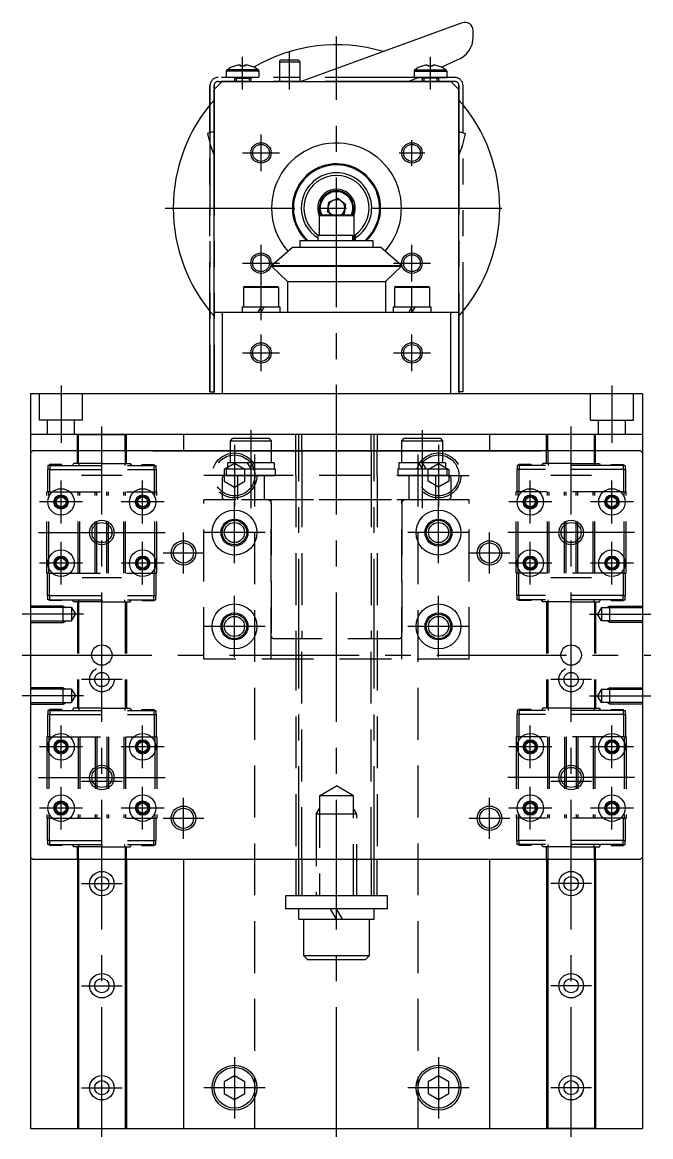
# Model space of a CAD drawing. Extents: x -165 to 344, y -413 to 67.
# Drawn here: x 189.8 to 343.8, y -397.5 to -124.5 of the extents above; entities that cross this region are included whole.
import ezdxf

# ---------------------------------------------------------------- set-up
doc = ezdxf.new("R2010")
doc.units = 0
for name, pattern in [('CENTER', [50.8, 31.75, -6.35, 6.35, -6.35]), ('DASHED', [19.05, 12.7, -6.35]), ('PHANTOM', [63.5, 31.75, -6.35, 6.35, -6.35, 6.35, -6.35])]:
    doc.linetypes.add(name, pattern=pattern)
doc.layers.get('0').update_dxf_attribs({"linetype": 'CONTINUOUS'})
doc.layers.add('CENTER', color=1, linetype='CENTER')

msp = doc.modelspace()

# ---------------------------------------------------------------- linework, layer by layer
at = {"color": 7, "linetype": 'CONTINUOUS'}
for p, q in [((297.57, -124.62), (258.06, -139)), ((300.25, -128.08), (300.25, -126.5)), ((253.25, -133.7), (257.25, -133.7)), ((292.5, -135.51), (296.3, -133.72)), ((247.75, -136.45), (239.75, -136.45)), ((239.75, -136.45), (239.75, -137.99)), ((247.6, -136.16), (239.9, -136.16)), ((241.76, -135.21), (241.77, -135.23)), ((243.24, -134.98), (242.88, -134.98)), ((243.24, -135.23), (243.24, -134.98)), ((244.62, -134.98), (244.27, -134.98)), ((244.27, -134.98), (244.27, -135.23)), ((245.74, -135.23), (245.74, -135.21)), ((247.75, -136.45), (247.75, -137.97)), ((252.75, -134.2), (252.75, -139)), ((252.75, -134.2), (257.75, -134.2)), ((257.75, -134.2), (257.75, -138)), ((285.75, -136.45), (293.75, -136.45)), ((285.75, -136.45), (285.75, -138)), ((285.9, -136.16), (293.6, -136.16)), ((287.77, -135.23), (287.76, -135.21)), ((288.88, -134.98), (289.24, -134.98)), ((289.24, -134.98), (289.24, -135.23)), ((290.27, -134.98), (290.62, -134.98)), ((290.27, -135.23), (290.27, -134.98)), ((291.74, -135.21), (291.74, -135.23)), ((293.75, -136.45), (293.75, -138)), ((238.75, -139), (236.75, -141)), ((238.75, -139), (294.75, -139)), ((247.75, -138), (239.75, -138)), ((241.75, -138.2), (245.75, -138.2)), ((241.75, -138.2), (241.75, -139)), ((245.75, -138.2), (245.75, -139)), ((257.75, -138), (257.75, -139)), ((284.32, -139), (286.79, -138)), ((285.75, -138), (293.75, -138)), ((291.75, -138.2), (287.75, -138.2)), ((287.75, -138.2), (287.75, -139)), ((291.75, -138.2), (291.75, -139)), ((296.75, -141), (294.75, -139)), ((236.75, -195.5), (236.75, -141)), ((296.75, -195.5), (296.75, -141)), ((236.75, -151.27), (235.17, -151.77)), ((296.75, -151.27), (298.33, -151.77)), ((264.57, -170.9), (264.88, -168.56)), ((267.06, -167.66), (264.88, -168.56)), ((268.93, -169.1), (267.06, -167.66)), ((268.93, -169.1), (268.62, -171.44)), ((271, -171.95), (262.5, -171.95)), ((262.5, -171.95), (262.5, -176.7)), ((262.75, -171.7), (270.75, -171.7)), ((265.61, -171.7), (264.57, -170.9)), ((265.51, -171.62), (265.62, -171.7)), ((267.98, -171.7), (268.62, -171.44)), ((271, -171.95), (271, -176.7)), ((270.78, -176.7), (262.15, -176.7)), ((262.15, -176.7), (262.15, -178)), ((270.78, -178), (270.78, -176.7)), ((270.78, -176.7), (271.08, -176.7)), ((271.08, -178), (271.08, -176.7)), ((271.35, -176.7), (271.08, -176.7)), ((271.35, -176.7), (271.35, -178)), ((250.83, -184.07), (255.93, -179.56)), ((255.93, -179.56), (277.57, -179.56)), ((275.75, -178), (257.75, -178)), ((257.75, -178), (257.75, -179.56)), ((275.75, -179.56), (275.75, -178)), ((282.68, -184.07), (277.57, -179.56)), ((250.83, -184.07), (282.68, -184.07)), ((250.83, -184.21), (250.83, -184.07)), ((250.83, -184.21), (282.68, -184.21)), ((250.83, -184.21), (254.75, -188)), ((282.68, -184.21), (278.75, -188)), ((282.68, -184.21), (282.68, -184.07)), ((254.75, -188), (278.75, -188)), ((254.75, -188), (254.75, -195.5)), ((278.75, -188), (278.75, -195.5)), ((252.5, -189.45), (244, -189.45)), ((244, -189.45), (244, -194.2)), ((244.25, -189.2), (252.25, -189.2)), ((252.5, -189.45), (252.5, -194.2)), ((289.5, -189.45), (281, -189.45)), ((281, -189.45), (281, -194.2)), ((281.25, -189.2), (289.25, -189.2)), ((289.5, -189.45), (289.5, -194.2)), ((236.75, -215.5), (236.75, -195.5)), ((236.75, -195.5), (238.75, -195.5)), ((238.75, -195.5), (294.75, -195.5)), ((238.75, -195.5), (238.75, -215.5)), ((243.65, -194.2), (252.85, -194.2)), ((243.65, -194.2), (243.65, -195.5)), ((248.25, -194.2), (247.44, -195.5)), ((249.06, -194.2), (248.25, -195.5)), ((252.85, -194.2), (252.85, -195.5)), ((280.65, -194.2), (289.85, -194.2)), ((280.65, -194.2), (280.65, -195.5)), ((285.25, -194.2), (284.44, -195.5)), ((286.06, -194.2), (285.25, -195.5)), ((289.85, -194.2), (289.85, -195.5)), ((294.75, -215.5), (294.75, -195.5)), ((294.75, -195.5), (296.75, -195.5)), ((296.75, -195.5), (296.75, -215.5)), ((191.75, -215.5), (191.75, -395.5)), ((341.75, -215.5), (191.75, -215.5)), ((294.75, -215.5), (238.75, -215.5)), ((341.75, -215.5), (341.75, -395.5)), ((341.75, -225.5), (191.75, -225.5)), ((203.25, -225.5), (215.25, -225.5)), ((203.25, -229.5), (203.25, -225.5)), ((203.55, -229.5), (203.55, -225.5)), ((214.95, -229.5), (214.95, -225.5)), ((215.25, -229.5), (215.25, -225.5)), ((229.25, -225.5), (229.25, -229.5)), ((240.75, -227), (241.35, -226.4)), ((241.35, -226.4), (250.15, -226.4)), ((250.15, -226.4), (250.75, -227)), ((256.75, -229.5), (256.75, -225.5)), ((258.25, -229.5), (258.25, -225.5)), ((275.25, -229.5), (275.25, -225.5)), ((276.75, -225.5), (276.75, -229.5)), ((282.75, -227), (283.35, -226.4)), ((283.35, -226.4), (292.15, -226.4)), ((292.15, -226.4), (292.75, -227)), ((304.25, -225.5), (304.25, -229.5)), ((330.25, -225.5), (318.25, -225.5)), ((318.25, -229.5), (318.25, -225.5)), ((318.55, -229.5), (318.55, -225.5)), ((329.95, -229.5), (329.95, -225.5)), ((330.25, -229.5), (330.25, -225.5)), ((240.75, -227), (250.75, -227)), ((240.75, -229.5), (240.75, -227)), ((250.75, -227), (250.75, -229.5)), ((282.75, -227), (292.75, -227)), ((282.75, -229.5), (282.75, -227)), ((292.75, -227), (292.75, -229.5)), ((192.25, -229.5), (191.75, -230)), ((192.25, -229.5), (191.75, -230)), ((191.75, -230), (191.75, -329)), ((191.75, -230), (191.75, -329)), ((341.25, -229.5), (192.25, -229.5)), ((341.25, -229.5), (192.25, -229.5)), ((221.75, -229.5), (216.75, -229.5)), ((221.75, -229.5), (311.75, -229.5)), ((311.75, -229.5), (316.75, -229.5)), ((341.25, -229.5), (341.75, -230)), ((341.25, -229.5), (341.75, -230)), ((341.75, -230), (341.75, -329)), ((341.75, -230), (341.75, -329)), ((192.25, -329.5), (191.75, -329)), ((192.25, -329.5), (191.75, -329)), ((192.25, -329.5), (341.25, -329.5)), ((192.25, -329.5), (341.25, -329.5)), ((203.25, -329.5), (203.25, -395.5)), ((203.55, -329.5), (203.55, -395.5)), ((214.95, -329.5), (214.95, -395.5)), ((215.25, -329.5), (215.25, -395.5)), ((221.75, -329.5), (259.75, -329.5)), ((229.25, -329.5), (229.25, -395.5)), ((255.75, -329.5), (277.75, -329.5)), ((256.75, -329.5), (256.75, -338.5)), ((258.25, -329.5), (258.25, -338.5)), ((259.75, -329.5), (273.75, -329.5)), ((273.75, -329.5), (311.75, -329.5)), ((275.25, -329.5), (275.25, -338.5)), ((276.75, -338.5), (276.75, -329.5)), ((304.25, -329.5), (304.25, -395.5)), ((318.25, -329.5), (318.25, -395.5)), ((318.55, -329.5), (318.55, -395.5)), ((329.95, -329.5), (329.95, -395.5)), ((330.25, -329.5), (330.25, -395.5)), ((341.25, -329.5), (341.75, -329)), ((341.25, -329.5), (341.75, -329)), ((279.25, -338.5), (254.25, -338.5)), ((254.25, -338.5), (254.25, -341.7)), ((276.75, -338.5), (256.75, -338.5)), ((279.25, -341.7), (279.25, -338.5)), ((279.25, -341.7), (254.25, -341.7)), ((275.95, -341.7), (257.55, -341.7)), ((257.55, -344.2), (257.55, -341.7)), ((266.75, -344.2), (265.31, -341.7)), ((268.19, -344.2), (266.75, -341.7)), ((275.95, -344.2), (275.95, -341.7)), ((257.55, -344.2), (275.95, -344.2)), ((258.75, -353.2), (258.75, -344.2)), ((274.75, -344.2), (274.75, -353.2)), ((274.75, -353.2), (258.75, -353.2)), ((259.75, -354.2), (258.75, -353.2)), ((273.75, -354.2), (259.75, -354.2)), ((274.75, -353.2), (273.75, -354.2)), ((241.75, -382.61), (239.25, -384.06)), ((239.25, -384.06), (239.25, -386.94)), ((244.25, -384.06), (241.75, -382.61)), ((244.25, -386.94), (244.25, -384.06)), ((291.75, -382.61), (289.25, -384.06)), ((289.25, -384.06), (289.25, -386.94)), ((294.25, -384.06), (291.75, -382.61)), ((294.25, -386.94), (294.25, -384.06)), ((239.25, -386.94), (241.75, -388.39)), ((241.75, -388.39), (244.25, -386.94)), ((289.25, -386.94), (291.75, -388.39)), ((291.75, -388.39), (294.25, -386.94)), ((191.75, -395.5), (341.75, -395.5)), ((203.25, -395.5), (215.25, -395.5)), ((330.25, -395.5), (318.25, -395.5))]:
    msp.add_line(p, q, dxfattribs=at)
at = {"color": 3, "linetype": 'PHANTOM'}
for p, q in [((295.75, -138), (237.75, -138)), ((237.75, -139), (295.75, -139)), ((295.75, -139), (237.75, -139)), ((235.75, -140), (235.75, -215)), ((235.75, -215), (235.75, -140)), ((236.75, -215), (236.75, -140)), ((236.75, -140), (236.75, -215)), ((296.75, -140), (296.75, -215)), ((296.75, -215), (296.75, -140)), ((297.75, -215), (297.75, -140)), ((235.75, -215), (236.75, -215)), ((297.75, -215), (296.75, -215))]:
    msp.add_line(p, q, dxfattribs=at)
at = {"color": 3, "linetype": 'CONTINUOUS'}
for p, q in [((242.13, -138.2), (242.13, -139)), ((245.37, -138.2), (245.37, -139)), ((288.13, -138.2), (288.13, -139)), ((291.37, -138.2), (291.37, -139))]:
    msp.add_line(p, q, dxfattribs=at)
at = {"color": 3, "linetype": 'DASHED'}
for p, q in [((194, -222), (194, -215.5)), ((204.5, -222), (204.5, -215.5)), ((329, -222), (329, -215.5)), ((339.5, -222), (339.5, -215.5)), ((204.5, -222), (194, -222)), ((195.95, -225.5), (195.95, -222)), ((202.55, -225.5), (202.55, -222)), ((329, -222), (339.5, -222)), ((330.95, -225.5), (330.95, -222)), ((337.55, -225.5), (337.55, -222)), ((246.75, -395.5), (246.75, -225.5)), ((286.75, -395.5), (286.75, -225.5)), ((203.25, -232.55), (203.25, -229.5)), ((203.55, -232.55), (203.55, -229.5)), ((214.95, -229.5), (214.95, -232.55)), ((215.25, -232.55), (215.25, -229.5)), ((240.75, -232.4), (240.75, -229.5)), ((250.75, -229.5), (250.75, -232.4)), ((256.75, -235.5), (256.75, -229.5)), ((256.75, -235.5), (256.75, -229.5)), ((258.25, -229.5), (258.25, -235.5)), ((258.25, -229.5), (258.25, -235.5)), ((275.25, -229.5), (275.25, -235.5)), ((275.25, -229.5), (275.25, -235.5)), ((276.75, -235.5), (276.75, -229.5)), ((276.75, -235.5), (276.75, -229.5)), ((282.75, -232.4), (282.75, -229.5)), ((292.75, -229.5), (292.75, -232.4)), ((318.25, -232.55), (318.25, -229.5)), ((318.55, -229.5), (318.55, -232.55)), ((329.95, -232.55), (329.95, -229.5)), ((330.25, -232.55), (330.25, -229.5)), ((196.45, -234.05), (195.95, -234.05)), ((195.95, -234.05), (195.95, -239.55)), ((196, -233.05), (196, -234.05)), ((196.5, -233.05), (196, -233.05)), ((199.45, -232.85), (196.45, -232.85)), ((196.45, -232.85), (196.45, -233.05)), ((196.45, -234.05), (222.05, -234.05)), ((196.45, -234.05), (196.45, -239.55)), ((196.5, -233.05), (222, -233.05)), ((196.5, -233.05), (196.5, -234.05)), ((199.45, -233.05), (199.45, -232.85)), ((202.32, -232.55), (202.02, -233.05)), ((203.62, -232.55), (202.32, -232.55)), ((209.25, -232.55), (203.62, -232.55)), ((203.62, -232.55), (203.62, -233.05)), ((209.25, -232.55), (214.88, -232.55)), ((209.25, -233.05), (209.25, -232.55)), ((214.88, -232.55), (216.18, -232.55)), ((214.88, -232.55), (214.88, -233.05)), ((216.18, -232.55), (216.48, -233.05)), ((219.05, -232.85), (219.05, -233.05)), ((219.05, -232.85), (222.05, -232.85)), ((222, -233.05), (222.5, -233.05)), ((222, -233.05), (222, -234.05)), ((222.05, -233.05), (222.05, -232.85)), ((222.05, -234.05), (222.55, -234.05)), ((222.05, -234.05), (222.05, -239.55)), ((222.5, -233.05), (222.5, -234.05)), ((222.55, -234.05), (222.55, -239.55)), ((241.75, -232.61), (239.25, -234.06)), ((239.25, -234.06), (239.25, -236.94)), ((239.75, -233.9), (251.75, -233.9)), ((239.75, -233.9), (239.75, -235.5)), ((251.45, -232.4), (240.05, -232.4)), ((240.05, -232.4), (240.05, -233.9)), ((244.25, -234.06), (241.75, -232.61)), ((244.25, -236.94), (244.25, -234.06)), ((244.88, -232.4), (245.75, -233.9)), ((245.75, -232.4), (246.62, -233.9)), ((251.45, -232.4), (251.45, -233.9)), ((251.75, -233.9), (251.75, -235.5)), ((281.75, -233.9), (293.75, -233.9)), ((281.75, -233.9), (281.75, -235.5)), ((293.45, -232.4), (282.05, -232.4)), ((282.05, -232.4), (282.05, -233.9)), ((286.88, -232.4), (287.75, -233.9)), ((287.75, -232.4), (288.62, -233.9)), ((289.25, -234.06), (291.75, -232.61)), ((289.25, -236.94), (289.25, -234.06)), ((291.75, -232.61), (294.25, -234.06)), ((293.45, -232.4), (293.45, -233.9)), ((293.75, -233.9), (293.75, -235.5)), ((294.25, -234.06), (294.25, -236.94)), ((311.45, -234.05), (310.95, -234.05)), ((310.95, -234.05), (310.95, -239.55)), ((311.5, -233.05), (311, -233.05)), ((311, -233.05), (311, -234.05)), ((314.45, -232.85), (311.45, -232.85)), ((311.45, -233.05), (311.45, -232.85)), ((337.05, -234.05), (311.45, -234.05)), ((311.45, -234.05), (311.45, -239.55)), ((337, -233.05), (311.5, -233.05)), ((311.5, -233.05), (311.5, -234.05)), ((314.45, -232.85), (314.45, -233.05)), ((317.32, -232.55), (317.02, -233.05)), ((318.62, -232.55), (317.32, -232.55)), ((324.25, -232.55), (318.62, -232.55)), ((318.62, -232.55), (318.62, -233.05)), ((324.25, -232.55), (329.88, -232.55)), ((324.25, -233.05), (324.25, -232.55)), ((329.88, -232.55), (331.18, -232.55)), ((329.88, -232.55), (329.88, -233.05)), ((331.18, -232.55), (331.48, -233.05)), ((334.05, -232.85), (337.05, -232.85)), ((334.05, -233.05), (334.05, -232.85)), ((337, -233.05), (337, -234.05)), ((337, -233.05), (337.5, -233.05)), ((337.05, -232.85), (337.05, -233.05)), ((337.05, -234.05), (337.05, -239.55)), ((337.05, -234.05), (337.55, -234.05)), ((337.5, -233.05), (337.5, -234.05)), ((337.55, -234.05), (337.55, -239.55)), ((238.75, -236), (239.25, -235.5)), ((238.75, -236), (238.75, -241)), ((294.25, -235.5), (239.25, -235.5)), ((239.25, -236.94), (241.75, -238.39)), ((239.75, -235.5), (251.75, -235.5)), ((241.75, -238.39), (244.25, -236.94)), ((242.45, -235.5), (242.45, -241.5)), ((249.05, -235.5), (249.05, -241.5)), ((256.75, -235.5), (256.75, -275.5)), ((256.75, -235.5), (256.75, -275.5)), ((258.25, -235.5), (258.25, -275.5)), ((258.25, -235.5), (258.25, -275.5)), ((275.25, -235.5), (275.25, -275.5)), ((275.25, -235.5), (275.25, -275.5)), ((276.75, -235.5), (276.75, -275.5)), ((276.75, -235.5), (276.75, -275.5)), ((281.75, -235.5), (293.75, -235.5)), ((284.45, -235.5), (284.45, -241.5)), ((291.75, -238.39), (289.25, -236.94)), ((291.05, -235.5), (291.05, -241.5)), ((294.25, -236.94), (291.75, -238.39)), ((294.75, -236), (294.25, -235.5)), ((294.75, -236), (294.75, -241)), ((195.75, -259.45), (195.75, -239.55)), ((196.25, -239.55), (195.75, -239.55)), ((196.25, -239.55), (222.25, -239.55)), ((196.25, -259.45), (196.25, -239.55)), ((203.45, -259.45), (203.45, -239.55)), ((203.85, -259.45), (203.85, -239.55)), ((207.65, -259.45), (207.65, -239.55)), ((208.05, -259.45), (208.05, -239.55)), ((210.45, -259.45), (210.45, -239.55)), ((210.85, -259.45), (210.85, -239.55)), ((214.65, -259.45), (214.65, -239.55)), ((215.05, -259.45), (215.05, -239.55)), ((222.25, -259.45), (222.25, -239.55)), ((222.25, -239.55), (222.75, -239.55)), ((222.75, -259.45), (222.75, -239.55)), ((310.75, -259.45), (310.75, -239.55)), ((311.25, -239.55), (310.75, -239.55)), ((337.25, -239.55), (311.25, -239.55)), ((311.25, -259.45), (311.25, -239.55)), ((318.45, -259.45), (318.45, -239.55)), ((318.85, -259.45), (318.85, -239.55)), ((322.65, -259.45), (322.65, -239.55)), ((323.05, -259.45), (323.05, -239.55)), ((325.45, -259.45), (325.45, -239.55)), ((325.85, -259.45), (325.85, -239.55)), ((329.65, -259.45), (329.65, -239.55)), ((330.05, -259.45), (330.05, -239.55)), ((337.25, -259.45), (337.25, -239.55)), ((337.25, -239.55), (337.75, -239.55)), ((337.75, -259.45), (337.75, -239.55)), ((299.25, -241.5), (234.25, -241.5)), ((234.25, -280.5), (234.25, -241.5)), ((238.75, -241), (239.25, -241.5)), ((294.25, -241.5), (239.25, -241.5)), ((250.75, -280.5), (250.75, -241.5)), ((250.75, -242.3), (250.75, -275)), ((282.75, -280.5), (282.75, -241.5)), ((282.75, -242.3), (282.75, -275)), ((294.75, -241), (294.25, -241.5)), ((299.25, -280.5), (299.25, -241.5)), ((196.25, -259.45), (195.75, -259.45)), ((195.95, -264.95), (195.95, -259.45)), ((196.25, -259.45), (222.25, -259.45)), ((196.45, -264.95), (196.45, -259.45)), ((222.05, -264.95), (222.05, -259.45)), ((222.25, -259.45), (222.75, -259.45)), ((222.55, -264.95), (222.55, -259.45)), ((311.25, -259.45), (310.75, -259.45)), ((310.95, -264.95), (310.95, -259.45)), ((337.25, -259.45), (311.25, -259.45)), ((311.45, -264.95), (311.45, -259.45)), ((337.05, -264.95), (337.05, -259.45)), ((337.25, -259.45), (337.75, -259.45)), ((337.55, -264.95), (337.55, -259.45)), ((199.75, -267.5), (191.75, -267.5)), ((196.45, -264.95), (195.95, -264.95)), ((196, -265.95), (196, -264.95)), ((196.5, -265.95), (196, -265.95)), ((196.45, -264.95), (222.05, -264.95)), ((196.45, -265.95), (196.45, -266.15)), ((199.45, -266.15), (196.45, -266.15)), ((196.5, -265.95), (196.5, -264.95)), ((196.5, -265.95), (222, -265.95)), ((199.45, -266.15), (199.45, -265.95)), ((199.75, -271.5), (199.75, -267.5)), ((199.75, -267.5), (200.41, -267.88)), ((202.32, -266.45), (202.02, -265.95)), ((203.62, -266.45), (202.32, -266.45)), ((203.25, -266.45), (203.25, -292.55)), ((203.55, -266.45), (203.55, -292.55)), ((203.62, -266.45), (203.62, -265.95)), ((209.25, -266.45), (203.62, -266.45)), ((209.25, -265.95), (209.25, -266.45)), ((209.25, -266.45), (214.88, -266.45)), ((214.88, -266.45), (214.88, -265.95)), ((214.88, -266.45), (216.18, -266.45)), ((214.95, -266.45), (214.95, -292.55)), ((215.25, -266.45), (215.25, -292.55)), ((216.18, -266.45), (216.48, -265.95)), ((219.05, -265.95), (219.05, -266.15)), ((219.05, -266.15), (222.05, -266.15)), ((222, -265.95), (222, -264.95)), ((222, -265.95), (222.5, -265.95)), ((222.05, -264.95), (222.55, -264.95)), ((222.05, -266.15), (222.05, -265.95)), ((222.5, -265.95), (222.5, -264.95)), ((311.45, -264.95), (310.95, -264.95)), ((311, -265.95), (311, -264.95)), ((311.5, -265.95), (311, -265.95)), ((337.05, -264.95), (311.45, -264.95)), ((311.45, -266.15), (311.45, -265.95)), ((314.45, -266.15), (311.45, -266.15)), ((311.5, -265.95), (311.5, -264.95)), ((337, -265.95), (311.5, -265.95)), ((314.45, -265.95), (314.45, -266.15)), ((317.32, -266.45), (317.02, -265.95)), ((318.62, -266.45), (317.32, -266.45)), ((318.25, -266.45), (318.25, -292.55)), ((318.55, -266.45), (318.55, -292.55)), ((318.62, -266.45), (318.62, -265.95)), ((324.25, -266.45), (318.62, -266.45)), ((324.25, -265.95), (324.25, -266.45)), ((324.25, -266.45), (329.88, -266.45)), ((329.88, -266.45), (329.88, -265.95)), ((329.88, -266.45), (331.18, -266.45)), ((329.95, -266.45), (329.95, -292.55)), ((330.25, -266.45), (330.25, -292.55)), ((331.18, -266.45), (331.48, -265.95)), ((333.75, -267.5), (333.09, -267.88)), ((333.75, -267.5), (341.75, -267.5)), ((333.75, -271.5), (333.75, -267.5)), ((334.05, -266.15), (334.05, -265.95)), ((334.05, -266.15), (337.05, -266.15)), ((337, -265.95), (337, -264.95)), ((337, -265.95), (337.5, -265.95)), ((337.05, -264.95), (337.55, -264.95)), ((337.05, -265.95), (337.05, -266.15)), ((337.5, -265.95), (337.5, -264.95)), ((201.85, -267.88), (191.75, -267.88)), ((201.85, -267.88), (201.85, -271.12)), ((201.85, -267.88), (202.79, -269.5)), ((201.85, -271.12), (202.79, -269.5)), ((331.65, -267.88), (330.71, -269.5)), ((331.65, -271.12), (330.71, -269.5)), ((331.65, -267.88), (341.75, -267.88)), ((331.65, -267.88), (331.65, -271.12)), ((191.75, -271.12), (201.85, -271.12)), ((191.75, -271.5), (199.75, -271.5)), ((199.75, -271.5), (200.41, -271.12)), ((341.75, -271.12), (331.65, -271.12)), ((333.75, -271.5), (333.09, -271.12)), ((341.75, -271.5), (333.75, -271.5)), ((251.25, -275.5), (250.75, -275)), ((282.25, -275.5), (251.25, -275.5)), ((256.75, -275.5), (256.75, -329.5)), ((258.25, -329.5), (258.25, -275.5)), ((275.25, -329.5), (275.25, -275.5)), ((276.75, -275.5), (276.75, -329.5)), ((282.75, -275), (282.25, -275.5)), ((299.25, -280.5), (234.25, -280.5)), ((199.75, -287.5), (191.75, -287.5)), ((201.85, -287.88), (191.75, -287.88)), ((199.75, -291.5), (199.75, -287.5)), ((199.75, -287.5), (200.41, -287.88)), ((201.85, -287.88), (201.85, -291.12)), ((201.85, -287.88), (202.79, -289.5)), ((331.65, -287.88), (330.71, -289.5)), ((331.65, -287.88), (341.75, -287.88)), ((331.65, -287.88), (331.65, -291.12)), ((333.75, -287.5), (333.09, -287.88)), ((333.75, -287.5), (341.75, -287.5)), ((333.75, -291.5), (333.75, -287.5)), ((191.75, -291.12), (201.85, -291.12)), ((191.75, -291.5), (199.75, -291.5)), ((199.75, -291.5), (200.41, -291.12)), ((201.85, -291.12), (202.79, -289.5)), ((331.65, -291.12), (330.71, -289.5)), ((341.75, -291.12), (331.65, -291.12)), ((333.75, -291.5), (333.09, -291.12)), ((341.75, -291.5), (333.75, -291.5)), ((195.95, -294.05), (195.95, -299.55)), ((196.45, -294.05), (195.95, -294.05)), ((196, -293.05), (196, -294.05)), ((196.5, -293.05), (196, -293.05)), ((199.45, -292.85), (196.45, -292.85)), ((196.45, -293.05), (196.45, -292.85)), ((196.45, -294.05), (222.05, -294.05)), ((196.45, -294.05), (196.45, -299.55)), ((196.5, -293.05), (222, -293.05)), ((196.5, -293.05), (196.5, -294.05)), ((199.45, -292.85), (199.45, -293.05)), ((202.32, -292.55), (202.02, -293.05)), ((203.62, -292.55), (202.32, -292.55)), ((209.25, -292.55), (203.62, -292.55)), ((203.62, -292.55), (203.62, -293.05)), ((209.25, -292.55), (214.88, -292.55)), ((209.25, -293.05), (209.25, -292.55)), ((214.88, -292.55), (214.88, -293.05)), ((214.88, -292.55), (216.18, -292.55)), ((216.18, -292.55), (216.48, -293.05)), ((219.05, -293.05), (219.05, -292.85)), ((219.05, -292.85), (222.05, -292.85)), ((222, -293.05), (222.5, -293.05)), ((222, -293.05), (222, -294.05)), ((222.05, -292.85), (222.05, -293.05)), ((222.05, -294.05), (222.05, -299.55)), ((222.05, -294.05), (222.55, -294.05)), ((222.5, -293.05), (222.5, -294.05)), ((222.55, -294.05), (222.55, -299.55)), ((310.95, -294.05), (310.95, -299.55)), ((311.45, -294.05), (310.95, -294.05)), ((311, -293.05), (311, -294.05)), ((311.5, -293.05), (311, -293.05)), ((314.45, -292.85), (311.45, -292.85)), ((311.45, -292.85), (311.45, -293.05)), ((337.05, -294.05), (311.45, -294.05)), ((311.45, -294.05), (311.45, -299.55)), ((337, -293.05), (311.5, -293.05)), ((311.5, -293.05), (311.5, -294.05)), ((314.45, -293.05), (314.45, -292.85)), ((317.32, -292.55), (317.02, -293.05)), ((318.62, -292.55), (317.32, -292.55)), ((324.25, -292.55), (318.62, -292.55)), ((318.62, -292.55), (318.62, -293.05)), ((324.25, -292.55), (329.88, -292.55)), ((324.25, -293.05), (324.25, -292.55)), ((329.88, -292.55), (329.88, -293.05)), ((329.88, -292.55), (331.18, -292.55)), ((331.18, -292.55), (331.48, -293.05)), ((334.05, -292.85), (337.05, -292.85)), ((334.05, -292.85), (334.05, -293.05)), ((337, -293.05), (337, -294.05)), ((337, -293.05), (337.5, -293.05)), ((337.05, -293.05), (337.05, -292.85)), ((337.05, -294.05), (337.05, -299.55)), ((337.05, -294.05), (337.55, -294.05)), ((337.5, -293.05), (337.5, -294.05)), ((337.55, -294.05), (337.55, -299.55)), ((195.75, -299.55), (195.75, -319.45)), ((196.25, -299.55), (195.75, -299.55)), ((196.25, -299.55), (196.25, -319.45)), ((196.25, -299.55), (222.25, -299.55)), ((203.45, -299.55), (203.45, -319.45)), ((203.85, -299.55), (203.85, -319.45)), ((207.65, -299.55), (207.65, -319.45)), ((208.05, -299.55), (208.05, -319.45)), ((210.45, -299.55), (210.45, -319.45)), ((210.85, -299.55), (210.85, -319.45)), ((214.65, -299.55), (214.65, -319.45)), ((215.05, -299.55), (215.05, -319.45)), ((222.25, -299.55), (222.25, -319.45)), ((222.25, -299.55), (222.75, -299.55)), ((222.75, -299.55), (222.75, -319.45)), ((310.75, -299.55), (310.75, -319.45)), ((311.25, -299.55), (310.75, -299.55)), ((311.25, -299.55), (311.25, -319.45)), ((337.25, -299.55), (311.25, -299.55)), ((318.45, -299.55), (318.45, -319.45)), ((318.85, -299.55), (318.85, -319.45)), ((322.65, -299.55), (322.65, -319.45)), ((323.05, -299.55), (323.05, -319.45)), ((325.45, -299.55), (325.45, -319.45)), ((325.85, -299.55), (325.85, -319.45)), ((329.65, -299.55), (329.65, -319.45)), ((330.05, -299.55), (330.05, -319.45)), ((337.25, -299.55), (337.25, -319.45)), ((337.25, -299.55), (337.75, -299.55)), ((337.75, -299.55), (337.75, -319.45)), ((262.56, -314), (266.75, -311.58)), ((270.94, -314), (266.75, -311.58)), ((270.94, -314), (262.56, -314)), ((262.56, -314), (262.56, -338.5)), ((270.94, -338.5), (270.94, -314)), ((261.75, -318.5), (262.56, -317.09)), ((271.75, -318.5), (261.75, -318.5)), ((261.75, -318.5), (261.75, -338.5)), ((271.75, -318.5), (270.94, -317.09)), ((271.75, -338.5), (271.75, -318.5)), ((196.25, -319.45), (195.75, -319.45)), ((195.95, -324.95), (195.95, -319.45)), ((196.25, -319.45), (222.25, -319.45)), ((196.45, -324.95), (196.45, -319.45)), ((222.05, -324.95), (222.05, -319.45)), ((222.25, -319.45), (222.75, -319.45)), ((222.55, -324.95), (222.55, -319.45)), ((311.25, -319.45), (310.75, -319.45)), ((310.95, -324.95), (310.95, -319.45)), ((337.25, -319.45), (311.25, -319.45)), ((311.45, -324.95), (311.45, -319.45)), ((337.05, -324.95), (337.05, -319.45)), ((337.25, -319.45), (337.75, -319.45)), ((337.55, -324.95), (337.55, -319.45)), ((196.45, -324.95), (195.95, -324.95)), ((196, -325.95), (196, -324.95)), ((196.5, -325.95), (196, -325.95)), ((196.45, -324.95), (222.05, -324.95)), ((196.45, -326.15), (196.45, -325.95)), ((199.45, -326.15), (196.45, -326.15)), ((196.5, -325.95), (196.5, -324.95)), ((196.5, -325.95), (222, -325.95)), ((199.45, -325.95), (199.45, -326.15)), ((202.32, -326.45), (202.02, -325.95)), ((203.62, -326.45), (202.32, -326.45)), ((203.25, -329.5), (203.25, -326.45)), ((203.55, -329.5), (203.55, -326.45)), ((203.62, -326.45), (203.62, -325.95)), ((209.25, -326.45), (203.62, -326.45)), ((209.25, -325.95), (209.25, -326.45)), ((209.25, -326.45), (214.88, -326.45)), ((214.88, -326.45), (214.88, -325.95)), ((214.88, -326.45), (216.18, -326.45)), ((214.95, -326.45), (214.95, -329.5)), ((215.25, -329.5), (215.25, -326.45)), ((216.18, -326.45), (216.48, -325.95)), ((219.05, -326.15), (219.05, -325.95)), ((219.05, -326.15), (222.05, -326.15)), ((222, -325.95), (222, -324.95)), ((222, -325.95), (222.5, -325.95)), ((222.05, -324.95), (222.55, -324.95)), ((222.05, -325.95), (222.05, -326.15)), ((222.5, -325.95), (222.5, -324.95)), ((311.45, -324.95), (310.95, -324.95)), ((311, -325.95), (311, -324.95)), ((311.5, -325.95), (311, -325.95)), ((337.05, -324.95), (311.45, -324.95)), ((311.45, -325.95), (311.45, -326.15)), ((314.45, -326.15), (311.45, -326.15)), ((311.5, -325.95), (311.5, -324.95)), ((337, -325.95), (311.5, -325.95)), ((314.45, -326.15), (314.45, -325.95)), ((317.32, -326.45), (317.02, -325.95)), ((318.62, -326.45), (317.32, -326.45)), ((318.25, -329.5), (318.25, -326.45)), ((318.55, -326.45), (318.55, -329.5)), ((318.62, -326.45), (318.62, -325.95)), ((324.25, -326.45), (318.62, -326.45)), ((324.25, -325.95), (324.25, -326.45)), ((324.25, -326.45), (329.88, -326.45)), ((329.88, -326.45), (329.88, -325.95)), ((329.88, -326.45), (331.18, -326.45)), ((329.95, -329.5), (329.95, -326.45)), ((330.25, -329.5), (330.25, -326.45)), ((331.18, -326.45), (331.48, -325.95)), ((334.05, -325.95), (334.05, -326.15)), ((334.05, -326.15), (337.05, -326.15)), ((337, -325.95), (337, -324.95)), ((337, -325.95), (337.5, -325.95)), ((337.05, -324.95), (337.55, -324.95)), ((337.05, -326.15), (337.05, -325.95)), ((337.5, -325.95), (337.5, -324.95))]:
    msp.add_line(p, q, dxfattribs=at)
at = {"color": 3, "linetype": 'CONTINUOUS'}
for centre, radius in [((248.25, -156.5), 2.5), ((285.25, -156.5), 2.5), ((248.25, -183.5), 2.5), ((285.25, -183.5), 2.5), ((248.25, -205.5), 2.5), ((285.25, -205.5), 2.5), ((199.25, -242), 1.5), ((219.25, -242), 1.5), ((314.25, -242), 1.5), ((334.25, -242), 1.5), ((209.25, -249.5), 3), ((241.75, -249.5), 3), ((291.75, -249.5), 3), ((324.25, -249.5), 3), ((229.25, -254.5), 3), ((304.25, -254.5), 3), ((199.25, -257), 1.5), ((219.25, -257), 1.5), ((314.25, -257), 1.5), ((334.25, -257), 1.5), ((241.75, -272.5), 3), ((291.75, -272.5), 3), ((199.25, -302), 1.5), ((219.25, -302), 1.5), ((314.25, -302), 1.5), ((334.25, -302), 1.5), ((209.25, -309.5), 3), ((324.25, -309.5), 3), ((199.25, -317), 1.5), ((219.25, -317), 1.5), ((229.25, -319.5), 3), ((304.25, -319.5), 3), ((314.25, -317), 1.5), ((334.25, -317), 1.5)]:
    msp.add_circle(centre, radius, dxfattribs=at)
at = {"color": 7, "linetype": 'CONTINUOUS'}
for centre, radius in [((248.25, -156.5), 2.07), ((285.25, -156.5), 2.07), ((248.25, -183.5), 2.07), ((285.25, -183.5), 2.07), ((248.25, -205.5), 2.07), ((285.25, -205.5), 2.07), ((199.25, -242), 3.25), ((219.25, -242), 3.25), ((314.25, -242), 3.25), ((334.25, -242), 3.25), ((199.25, -242), 1.75), ((199.25, -242), 1.23), ((219.25, -242), 1.75), ((219.25, -242), 1.23), ((314.25, -242), 1.75), ((314.25, -242), 1.23), ((334.25, -242), 1.75), ((334.25, -242), 1.23), ((241.75, -249.5), 5.5), ((291.75, -249.5), 5.5), ((209.25, -249.5), 2.46), ((241.75, -249.5), 3.3), ((241.75, -249.5), 2.46), ((291.75, -249.5), 3.3), ((291.75, -249.5), 2.46), ((324.25, -249.5), 2.46), ((199.25, -257), 3.25), ((219.25, -257), 3.25), ((229.25, -254.5), 2.46), ((304.25, -254.5), 2.46), ((314.25, -257), 3.25), ((334.25, -257), 3.25), ((199.25, -257), 1.75), ((199.25, -257), 1.23), ((219.25, -257), 1.75), ((219.25, -257), 1.23), ((314.25, -257), 1.75), ((314.25, -257), 1.23), ((334.25, -257), 1.75), ((334.25, -257), 1.23), ((241.75, -272.5), 5.5), ((291.75, -272.5), 5.5), ((241.75, -272.5), 3.3), ((241.75, -272.5), 2.46), ((291.75, -272.5), 3.3), ((291.75, -272.5), 2.46), ((209.25, -279.5), 2.5), ((324.25, -279.5), 2.5), ((199.25, -302), 3.25), ((199.25, -302), 1.75), ((219.25, -302), 3.25), ((219.25, -302), 1.75), ((314.25, -302), 3.25), ((314.25, -302), 1.75), ((334.25, -302), 3.25), ((334.25, -302), 1.75), ((199.25, -302), 1.23), ((219.25, -302), 1.23), ((314.25, -302), 1.23), ((334.25, -302), 1.23), ((209.25, -309.5), 2.46), ((324.25, -309.5), 2.46), ((199.25, -317), 3.25), ((219.25, -317), 3.25), ((314.25, -317), 3.25), ((334.25, -317), 3.25), ((199.25, -317), 1.75), ((199.25, -317), 1.23), ((219.25, -317), 1.75), ((219.25, -317), 1.23), ((314.25, -317), 1.75), ((314.25, -317), 1.23), ((334.25, -317), 1.75), ((334.25, -317), 1.23), ((229.25, -319.5), 2.46), ((304.25, -319.5), 2.46), ((209.25, -335.5), 3), ((324.25, -335.5), 3), ((209.25, -335.5), 1.75), ((324.25, -335.5), 1.75), ((209.25, -360.5), 3), ((324.25, -360.5), 3), ((209.25, -360.5), 1.75), ((324.25, -360.5), 1.75), ((241.75, -385.5), 5.5), ((241.75, -385.5), 5), ((291.75, -385.5), 5.5), ((291.75, -385.5), 5), ((209.25, -385.5), 3), ((209.25, -385.5), 1.75), ((324.25, -385.5), 3), ((324.25, -385.5), 1.75)]:
    msp.add_circle(centre, radius, dxfattribs=at)
at = {"color": 3, "linetype": 'DASHED'}
for centre, radius in [((241.75, -235.5), 5.5), ((241.75, -235.5), 5), ((291.75, -235.5), 5.5), ((291.75, -235.5), 5), ((209.25, -285.5), 3), ((209.25, -285.5), 1.75), ((324.25, -285.5), 3), ((324.25, -285.5), 1.75)]:
    msp.add_circle(centre, radius, dxfattribs=at)
at = {"color": 7, "linetype": 'CONTINUOUS'}
for centre, radius, start, end in [((298.25, -126.5), 2, 0, 110), ((294.25, -128.08), 6, 290, 0), ((266.75, -170), 40, 73.3767, 120.4236), ((253.25, -134.2), 0.5, 90, 180), ((257.25, -134.2), 0.5, 0, 90), ((240.11, -136.45), 0.36, 126.3584, 180), ((243.75, -141.4), 6.5, 107.8626, 126.3584), ((243.75, -141.4), 6.48, 97.6968, 107.8351), ((243.75, -142.39), 7.18, 85.8857, 94.1143), ((243.75, -141.4), 6.48, 72.1649, 82.3032), ((243.75, -141.4), 6.5, 53.6416, 72.1374), ((247.39, -136.45), 0.36, 360, 53.6416), ((286.11, -136.45), 0.36, 126.3584, 180), ((289.75, -141.4), 6.5, 107.8626, 126.3584), ((289.75, -141.4), 6.48, 97.6968, 107.8351), ((289.75, -142.39), 7.18, 85.8857, 94.1143), ((289.75, -141.4), 6.48, 72.1649, 82.3032), ((289.75, -141.4), 6.5, 53.6416, 72.1374), ((293.39, -136.45), 0.36, 0, 53.6416), ((241.55, -138.2), 0.2, 360, 90), ((245.95, -138.2), 0.2, 90, 180), ((287.55, -138.2), 0.2, 0, 90), ((291.95, -138.2), 0.2, 90, 180), ((266.75, -170), 40, 138.5904, 180), ((266.75, -170), 40, 318.5904, 41.4096), ((261.02, -147), 26.28, 190.4514, 202.5815), ((272.48, -147), 26.28, 337.4185, 349.5486), ((266.75, -170), 15.93, 318.5389, 180), ((266.75, -170), 10.82, 312.3244, 180), ((266.75, -170), 10.57, 310.8214, 180), ((266.75, -170), 8.63, 302.2037, 180), ((266.75, -170), 8, 303.1229, 236.8771), ((266.75, -170), 4.6, 336.5437, 203.4563), ((266.75, -170), 4.25, 336.4218, 203.5782), ((266.75, -170), 4, 334.8493, 205.1507), ((266.75, -170), 2.04, 112.4483, 172.4483), ((266.75, -170), 2.04, 52.4483, 112.4483), ((266.75, -170), 2.04, 352.4483, 52.4483), ((266.75, -170), 40, 180, 221.4096), ((266.75, -170), 15.93, 180, 221.2496), ((266.75, -170), 10.82, 180, 227.6756), ((266.75, -170), 10.57, 180, 229.1786), ((266.75, -170), 8.63, 180, 237.7963), ((262.75, -171.95), 0.25, 90, 180), ((266.75, -170), 2.04, 172.4483, 232.4483), ((266.75, -170), 2.04, 303.6418, 352.4483), ((270.75, -171.95), 0.25, 0, 90), ((244.25, -189.45), 0.25, 90, 180), ((252.25, -189.45), 0.25, 0, 90), ((281.25, -189.45), 0.25, 90, 180), ((289.25, -189.45), 0.25, 0, 90)]:
    msp.add_arc(centre, radius, start, end, dxfattribs=at)
at = {"color": 3, "linetype": 'PHANTOM'}
for centre, radius, start, end in [((237.75, -140), 2, 90, 180), ((237.75, -140), 1, 90, 180), ((295.75, -140), 2, 0, 90), ((295.75, -140), 1, 0, 90)]:
    msp.add_arc(centre, radius, start, end, dxfattribs=at)
at = {"color": 3, "linetype": 'DASHED'}
for centre, start, end in [((249.95, -242.3), 0, 90), ((283.55, -242.3), 90, 180)]:
    msp.add_arc(centre, 0.8, start, end, dxfattribs=at)
at = {"layer": 'CENTER', "color": 1, "linetype": 'CENTER'}
for p, q in [((266.75, -397.5), (266.75, -128)), ((243.75, -141), (243.75, -132.98)), ((255.25, -141), (255.25, -131.7)), ((289.75, -141), (289.75, -132.98)), ((248.25, -161), (248.25, -152)), ((285.25, -159.64), (285.25, -153.35)), ((243.75, -156.5), (252.75, -156.5)), ((282.14, -156.5), (288.36, -156.5)), ((224.75, -170), (308.75, -170)), ((248.25, -188), (248.25, -179)), ((285.25, -188), (285.25, -179)), ((243.75, -183.5), (252.75, -183.5)), ((280.75, -183.5), (289.75, -183.5)), ((248.25, -197.5), (248.25, -187.2)), ((285.25, -195.5), (285.25, -189.2)), ((248.25, -210), (248.25, -201)), ((285.25, -210), (285.25, -201)), ((243.75, -205.5), (252.75, -205.5)), ((280.75, -205.5), (289.75, -205.5)), ((199.25, -213.5), (199.25, -227.5)), ((334.25, -213.5), (334.25, -227.5)), ((209.25, -397.5), (209.25, -223.5)), ((324.25, -397.5), (324.25, -223.5)), ((245.75, -224.4), (245.75, -243.5)), ((257.5, -338.5), (257.5, -225.5)), ((276, -338.5), (276, -225.5)), ((287.75, -224.4), (287.75, -243.5)), ((241.75, -228), (241.75, -243)), ((291.75, -228), (291.75, -243)), ((199.25, -247.25), (199.25, -236.75)), ((214.25, -235.5), (204.25, -235.5)), ((219.25, -247.25), (219.25, -236.75)), ((249.25, -235.5), (234.25, -235.5)), ((284.25, -235.5), (299.25, -235.5)), ((314.25, -247.25), (314.25, -236.75)), ((329.25, -235.5), (319.25, -235.5)), ((334.25, -247.25), (334.25, -236.75)), ((204.5, -242), (194, -242)), ((224.5, -242), (214, -242)), ((241.75, -257), (241.75, -242)), ((291.75, -257), (291.75, -242)), ((319.5, -242), (309, -242)), ((339.5, -242), (329, -242)), ((193.75, -249.5), (224.75, -249.5)), ((229.25, -259.5), (229.25, -249.5)), ((249.25, -249.5), (234.25, -249.5)), ((299.25, -249.5), (284.25, -249.5)), ((304.25, -259.5), (304.25, -249.5)), ((339.75, -249.5), (308.75, -249.5)), ((199.25, -262.25), (199.25, -251.75)), ((219.25, -262.25), (219.25, -251.75)), ((314.25, -262.25), (314.25, -251.75)), ((334.25, -262.25), (334.25, -251.75)), ((224.25, -254.5), (234.25, -254.5)), ((299.25, -254.5), (309.25, -254.5)), ((204.5, -257), (194, -257)), ((224.5, -257), (214, -257)), ((319.5, -257), (309, -257)), ((339.5, -257), (329, -257)), ((204.45, -260.5), (214.05, -260.5)), ((319.25, -260.5), (329.25, -260.5)), ((241.75, -280), (241.75, -265)), ((291.75, -280), (291.75, -265)), ((204.79, -269.5), (189.75, -269.5)), ((328.71, -269.5), (343.75, -269.5)), ((249.25, -272.5), (234.25, -272.5)), ((299.25, -272.5), (284.25, -272.5)), ((189.75, -279.5), (343.75, -279.5)), ((214.25, -285.5), (204.25, -285.5)), ((329.25, -285.5), (319.25, -285.5)), ((204.79, -289.5), (189.75, -289.5)), ((328.71, -289.5), (343.75, -289.5)), ((199.25, -307.25), (199.25, -296.75)), ((219.25, -307.25), (219.25, -296.75)), ((314.25, -307.25), (314.25, -296.75)), ((334.25, -307.25), (334.25, -296.75)), ((204.5, -302), (194, -302)), ((224.5, -302), (214, -302)), ((319.5, -302), (309, -302)), ((339.5, -302), (329, -302)), ((193.75, -309.5), (224.75, -309.5)), ((214.25, -310.5), (204.25, -310.5)), ((339.75, -309.5), (308.75, -309.5)), ((329.25, -310.5), (319.25, -310.5)), ((199.25, -322.25), (199.25, -311.75)), ((219.25, -322.25), (219.25, -311.75)), ((314.25, -322.25), (314.25, -311.75)), ((334.25, -322.25), (334.25, -311.75)), ((229.25, -324.5), (229.25, -314.5)), ((304.25, -324.5), (304.25, -314.5)), ((204.5, -317), (194, -317)), ((224.5, -317), (214, -317)), ((319.5, -317), (309, -317)), ((339.5, -317), (329, -317)), ((224.25, -319.5), (234.25, -319.5)), ((299.25, -319.5), (309.25, -319.5)), ((204.25, -335.5), (214.25, -335.5)), ((329.25, -335.5), (319.25, -335.5)), ((204.25, -360.5), (214.25, -360.5)), ((329.25, -360.5), (319.25, -360.5)), ((241.75, -378), (241.75, -393)), ((291.75, -378), (291.75, -393)), ((204.25, -385.5), (214.25, -385.5)), ((249.25, -385.5), (234.25, -385.5)), ((299.25, -385.5), (284.25, -385.5)), ((329.25, -385.5), (319.25, -385.5))]:
    msp.add_line(p, q, dxfattribs=at)

doc.saveas('drawing.dxf')
